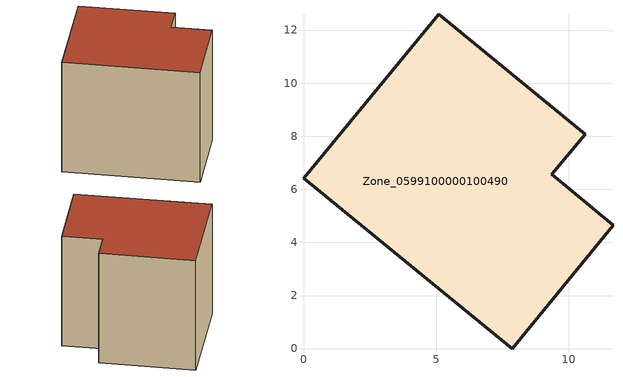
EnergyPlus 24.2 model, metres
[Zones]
Zone_0599100000100490
 floor ground (C_G): 0,6.42 5.09,12.59 10.61,8.08 9.36,6.56 11.66,4.64 7.86,0 z0
 wall outside (C_F): 5.09,12.59 0,6.42 7.86,0 11.66,4.64 9.36,6.56 10.61,8.08 5.09,12.59 z0:9.26
 roof outside (C_R): 0,6.42 7.86,0 11.66,4.64 9.36,6.56 10.61,8.08 5.09,12.59 z9.26
[BUILDING]
Pand.0599100000100490: North Axis=0; Terrain=City; Loads Convergence Tolerance Value=0.04; Temperature Convergence Tolerance Value=0.4; Solar Distribution=FullExterior; Maximum Number of Warmup Days=25; Minimum Number of Warmup Days=1
[Site:Location]
Rotterdam.The.Hague.AP_ZH_NLD Design_Conditions: Latitude=51.96; Longitude=4.45; Time Zone=1; Elevation=-4.5
[SITE:GROUNDTEMPERATURE:BUILDINGSURFACE]
18, 18, 18, 18, 18, 18, 18, 18, 18, 18, 18, 18
[MATERIAL] Thermal Absorptance=0.9; Solar Absorptance=0.7; Visible Absorptance=0.7
Name | Roughness | Thickness | Conductivity | Density | Specific Heat
G.TC.1946-1964 | MediumSmooth | 0.15 | 1 | 540 | 1210
F.TC.1946-1964 | Rough | 0.3 | 0.857143 | 1920 | 840
R.TC.1946-1964 | MediumRough | 0.2 | 0.235294 | 1500 | 1000
[CONSTRUCTION]
C_G: G.TC.1946-1964
C_F: F.TC.1946-1964
C_R: R.TC.1946-1964
[ZONE]
Zone_0599100000100490: Type=1; Multiplier=1; Ceiling Height=Autocalculate; Volume=Autocalculate; Floor Area=autocalculate; Part of Total Floor Area=Yes
[ZONEINFILTRATION:DESIGNFLOWRATE]
Infil_Zone_0599100000100490: Zone or ZoneList or Space or SpaceList=Zone_0599100000100490; Schedule=AlwaysOn; Design Flow Rate Calculation Method=Flow/Area; Flow Rate per Floor Area=0.003; Constant Term Coefficient=1; Temperature Term Coefficient=0; Velocity Term Coefficient=0; Velocity Squared Term Coefficient=0
[HVACTEMPLATE:ZONE:IDEALLOADSAIRSYSTEM]
Zone_0599100000100490: Maximum Heating Supply Air Temperature=50; Minimum Cooling Supply Air Temperature=13; Maximum Heating Supply Air Humidity Ratio=0.0156; Minimum Cooling Supply Air Humidity Ratio=0.0077; Heating Limit=NoLimit; Cooling Limit=NoLimit; Dehumidification Control Type=ConstantSensibleHeatRatio; Cooling Sensible Heat Ratio=0.7; Dehumidification Setpoint=60; Humidification Control Type=None; Humidification Setpoint=30; Outdoor Air Method=None; Outdoor Air Flow Rate per Person=0.00944; Outdoor Air Flow Rate per Zone Floor Area=0; Outdoor Air Flow Rate per Zone=0; Demand Controlled Ventilation Type=None; Outdoor Air Economizer Type=NoEconomizer; Heat Recovery Type=None; Sensible Heat Recovery Effectiveness=0.7; Latent Heat Recovery Effectiveness=0.65
[ZONECONTROL:THERMOSTAT]
ThermostatControl_Zone_0599100000100490: Zone or ZoneList=Zone_0599100000100490; Control Type Schedule=DualSetpointControlType; Control 1=Thermostat_Zone_0599100000100490; Temperature Difference Between Cutout And Setpoint=0
[THERMOSTATSETPOINT:DUALSETPOINT]
Thermostat_Zone_0599100000100490: Heating Setpoint Temperature Schedule=HeatingSetpoint_Zone_0599100000100490; Cooling Setpoint Temperature Schedule=CoolingSetpoint_Zone_0599100000100490
[SCHEDULE:COMPACT]
HeatingSetpoint_Zone_0599100000100490: Through: 12/31, For: AllDays, Until: 24:00, 21
CoolingSetpoint_Zone_0599100000100490: Through: 12/31, For: AllDays, Until: 24:00, 24
DualSetpointControlType: Through: 12/31, For: AllDays, Until: 24:00, 4
AlwaysOn: Through: 12/31, For: AllDays, Until: 24:00, 1
